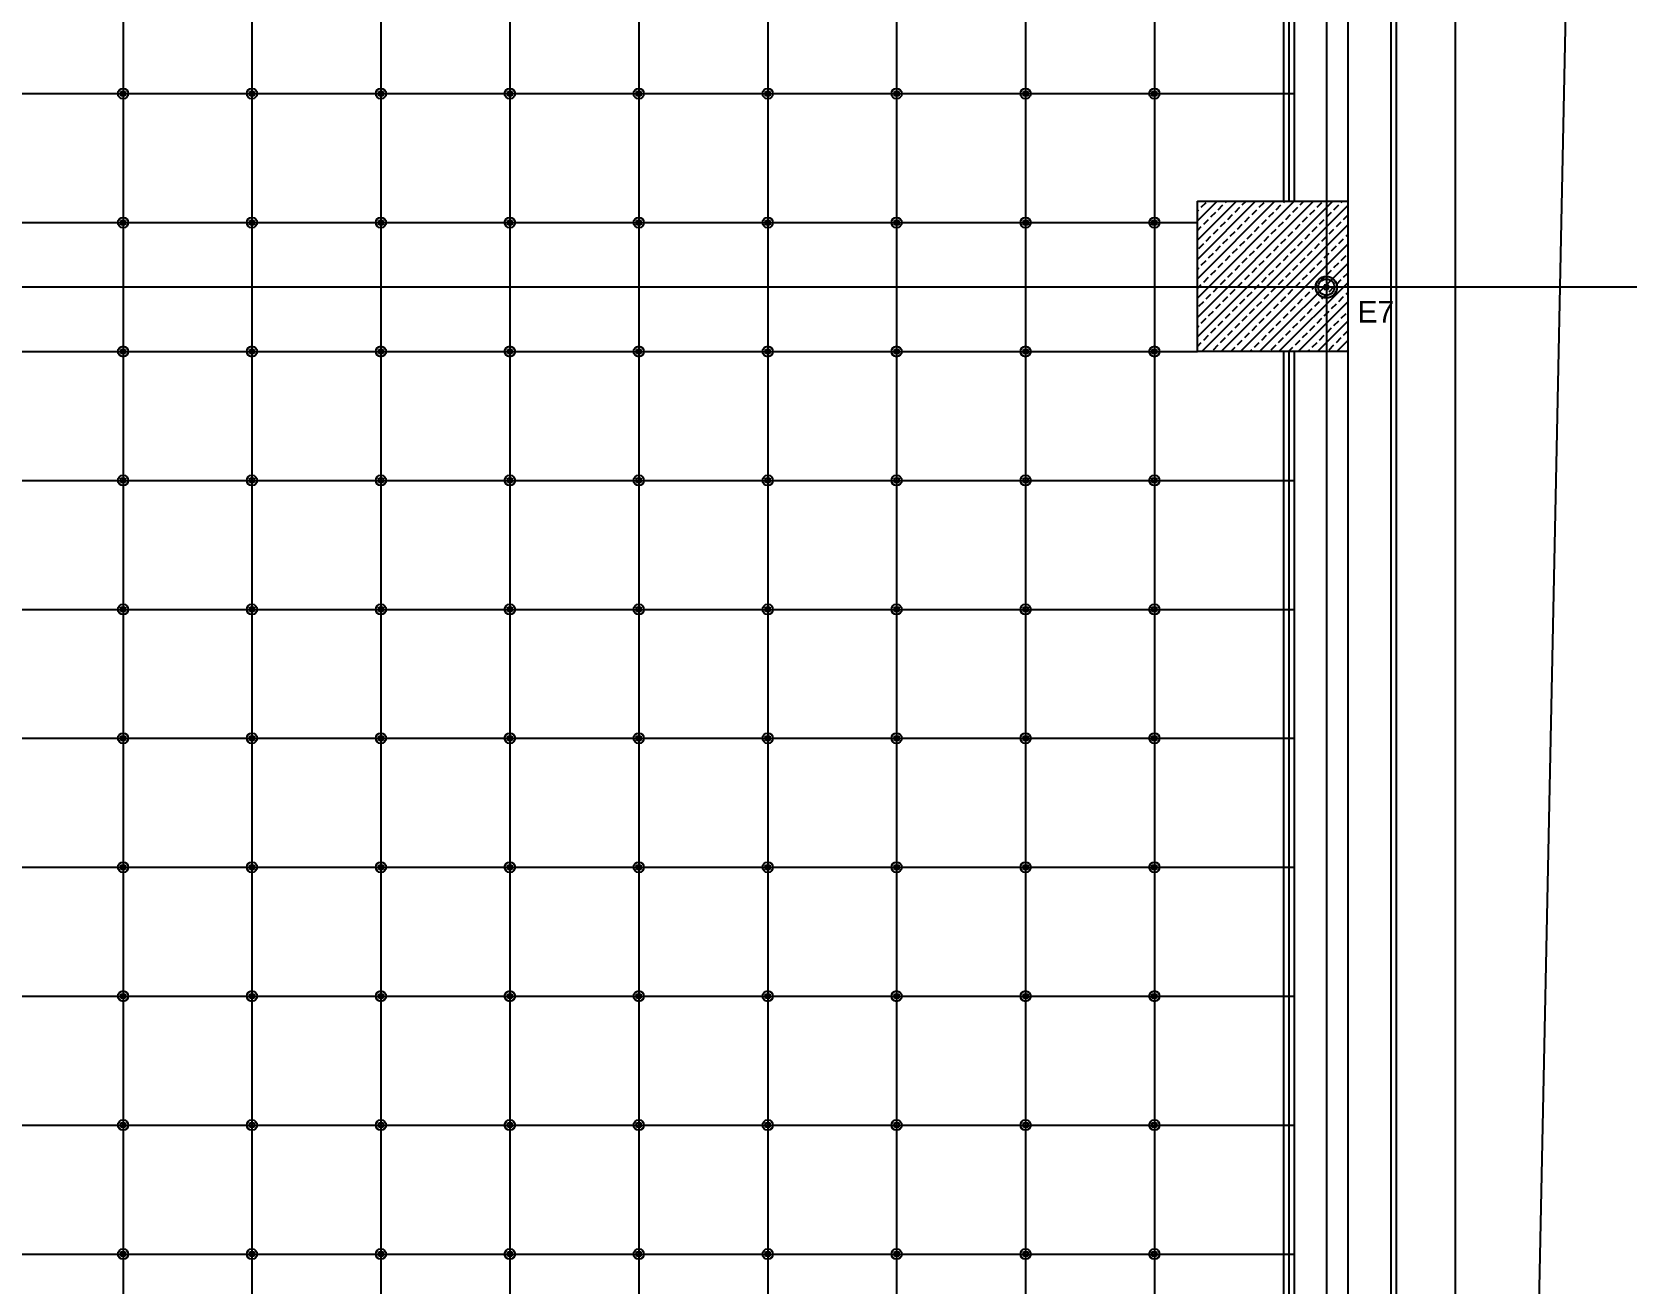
# Model space of a CAD drawing. Header units: millimetres. Extents: x 43168.9 to 43194.6, y -25545.1 to -25543.4.
# Drawn here: x 43174.4254 to 43174.5739, y -25544.4367 to -25544.3202 of the extents above; entities that cross this region are included whole.
import ezdxf

# ---------------------------------------------------------------- set-up
doc = ezdxf.new("R2010")
doc.units = ezdxf.units.MM
doc.header["$LTSCALE"] = 200
for name, pattern in [('DASHDOT', [1, 0.5, -0.25, 0, -0.25]), ('DASHDOT2', [0.5, 0.25, -0.125, 0, -0.125]), ('DOT2', [0.125, 0, -0.125])]:
    doc.linetypes.add(name, pattern=pattern)
for name, color, linetype in [('aks_sgh', 5, 'DASHDOT2'), ('duv_sgh', 4, 'Continuous'), ('gor-3_sgh', 191, 'Continuous'), ('gor-4_sgh', 17, 'Continuous'), ('izd.tas.ust_sgh', 213, 'DOT2'), ('kolon-b.a_sgh', 6, 'Continuous'), ('siva_sgh', 145, 'Continuous'), ('tarama-betonarme_sgh', 223, 'Continuous'), ('yapi-yaklasma_sgh', 41, 'DASHDOT')]:
    doc.layers.add(name, color=color, linetype=linetype)
doc.styles.add('1-200', font='arial.ttf', dxfattribs={"height": 60})

msp = doc.modelspace()

# ---------------------------------------------------------------- hatches: boundary and pattern name
h = msp.add_hatch(color=256)
edge = h.paths.add_edge_path()
edge.add_arc((43174.54588, -25544.34392), 0.001, 0, 360)
edge = h.paths.add_edge_path(flags=16)
edge.add_arc((43174.54588, -25544.34392), 0.00075, 0, 360)

# ---------------------------------------------------------------- linework, layer by layer
at = {"color": 0, "linetype": 'ByBlock', "lineweight": -2}
for p, q in [((43174.54608, -25544.34372), (43174.54568, -25544.34372)), ((43174.54568, -25544.34372), (43174.54568, -25544.34412)), ((43174.54568, -25544.34412), (43174.54608, -25544.34412)), ((43174.54595, -25544.34385), (43174.54581, -25544.34399)), ((43174.54595, -25544.34399), (43174.54581, -25544.34385)), ((43174.54608, -25544.34412), (43174.54608, -25544.34372))]:
    msp.add_line(p, q, dxfattribs=at)
at = {"color": 0, "linetype": 'Continuous', "lineweight": -2}
for radius in [0.001, 0.00075]:
    msp.add_circle((43174.54588, -25544.34392), radius, dxfattribs=at)
at = {"layer": 'aks_sgh'}
for p, q in [((43174.54588, -25543.74092), (43174.54588, -25544.60992)), ((43174.55788, -25543.74092), (43174.55788, -25544.60992)), ((43174.62688, -25544.34392), (43173.82488, -25544.34392))]:
    msp.add_line(p, q, dxfattribs=at)
at = {"layer": 'duv_sgh'}
for p, q in [((43174.55188, -25543.89792), (43174.55188, -25544.46492)), ((43174.54288, -25544.22992), (43174.54288, -25544.33592)), ((43174.54788, -25544.22992), (43174.54788, -25544.33592)), ((43174.54288, -25544.34992), (43174.54288, -25544.46492)), ((43174.54788, -25544.34992), (43174.54788, -25544.46492))]:
    msp.add_line(p, q, dxfattribs=at)
at = {"layer": 'gor-3_sgh'}
for p, q in [((43174.43368, -25544.32571), (43174.43408, -25544.32571)), ((43174.43368, -25544.32611), (43174.43368, -25544.32571)), ((43174.43408, -25544.32611), (43174.43368, -25544.32611)), ((43174.43408, -25544.32571), (43174.43408, -25544.32611)), ((43174.44568, -25544.32571), (43174.44608, -25544.32571)), ((43174.44568, -25544.32611), (43174.44568, -25544.32571)), ((43174.44608, -25544.32611), (43174.44568, -25544.32611)), ((43174.44608, -25544.32571), (43174.44608, -25544.32611)), ((43174.45768, -25544.32571), (43174.45808, -25544.32571)), ((43174.45768, -25544.32611), (43174.45768, -25544.32571)), ((43174.45808, -25544.32611), (43174.45768, -25544.32611)), ((43174.45808, -25544.32571), (43174.45808, -25544.32611)), ((43174.46968, -25544.32571), (43174.47008, -25544.32571)), ((43174.46968, -25544.32611), (43174.46968, -25544.32571)), ((43174.47008, -25544.32611), (43174.46968, -25544.32611)), ((43174.47008, -25544.32571), (43174.47008, -25544.32611)), ((43174.48168, -25544.32571), (43174.48208, -25544.32571)), ((43174.48168, -25544.32611), (43174.48168, -25544.32571)), ((43174.48208, -25544.32611), (43174.48168, -25544.32611)), ((43174.48208, -25544.32571), (43174.48208, -25544.32611)), ((43174.49368, -25544.32571), (43174.49408, -25544.32571)), ((43174.49368, -25544.32611), (43174.49368, -25544.32571)), ((43174.49408, -25544.32611), (43174.49368, -25544.32611)), ((43174.49408, -25544.32571), (43174.49408, -25544.32611)), ((43174.50568, -25544.32571), (43174.50608, -25544.32571)), ((43174.50568, -25544.32611), (43174.50568, -25544.32571)), ((43174.50608, -25544.32611), (43174.50568, -25544.32611)), ((43174.50608, -25544.32571), (43174.50608, -25544.32611)), ((43174.51768, -25544.32571), (43174.51808, -25544.32571)), ((43174.51768, -25544.32611), (43174.51768, -25544.32571)), ((43174.51808, -25544.32611), (43174.51768, -25544.32611)), ((43174.51808, -25544.32571), (43174.51808, -25544.32611)), ((43174.52968, -25544.32571), (43174.53008, -25544.32571)), ((43174.52968, -25544.32611), (43174.52968, -25544.32571)), ((43174.53008, -25544.32611), (43174.52968, -25544.32611)), ((43174.53008, -25544.32571), (43174.53008, -25544.32611)), ((43174.43368, -25544.33771), (43174.43408, -25544.33771)), ((43174.43368, -25544.33811), (43174.43368, -25544.33771)), ((43174.43408, -25544.33811), (43174.43368, -25544.33811)), ((43174.43408, -25544.33771), (43174.43408, -25544.33811)), ((43174.44568, -25544.33771), (43174.44608, -25544.33771)), ((43174.44568, -25544.33811), (43174.44568, -25544.33771)), ((43174.44608, -25544.33811), (43174.44568, -25544.33811)), ((43174.44608, -25544.33771), (43174.44608, -25544.33811)), ((43174.45768, -25544.33771), (43174.45808, -25544.33771)), ((43174.45768, -25544.33811), (43174.45768, -25544.33771)), ((43174.45808, -25544.33811), (43174.45768, -25544.33811)), ((43174.45808, -25544.33771), (43174.45808, -25544.33811)), ((43174.46968, -25544.33771), (43174.47008, -25544.33771)), ((43174.46968, -25544.33811), (43174.46968, -25544.33771)), ((43174.47008, -25544.33811), (43174.46968, -25544.33811)), ((43174.47008, -25544.33771), (43174.47008, -25544.33811)), ((43174.48168, -25544.33771), (43174.48208, -25544.33771)), ((43174.48168, -25544.33811), (43174.48168, -25544.33771)), ((43174.48208, -25544.33811), (43174.48168, -25544.33811)), ((43174.48208, -25544.33771), (43174.48208, -25544.33811)), ((43174.49368, -25544.33771), (43174.49408, -25544.33771)), ((43174.49368, -25544.33811), (43174.49368, -25544.33771)), ((43174.49408, -25544.33811), (43174.49368, -25544.33811)), ((43174.49408, -25544.33771), (43174.49408, -25544.33811)), ((43174.50568, -25544.33771), (43174.50608, -25544.33771)), ((43174.50568, -25544.33811), (43174.50568, -25544.33771)), ((43174.50608, -25544.33811), (43174.50568, -25544.33811)), ((43174.50608, -25544.33771), (43174.50608, -25544.33811)), ((43174.51768, -25544.33771), (43174.51808, -25544.33771)), ((43174.51768, -25544.33811), (43174.51768, -25544.33771)), ((43174.51808, -25544.33811), (43174.51768, -25544.33811)), ((43174.51808, -25544.33771), (43174.51808, -25544.33811)), ((43174.52968, -25544.33771), (43174.53008, -25544.33771)), ((43174.52968, -25544.33811), (43174.52968, -25544.33771)), ((43174.53008, -25544.33811), (43174.52968, -25544.33811)), ((43174.53008, -25544.33771), (43174.53008, -25544.33811)), ((43174.43368, -25544.34971), (43174.43408, -25544.34971)), ((43174.43368, -25544.35011), (43174.43368, -25544.34971)), ((43174.43408, -25544.35011), (43174.43368, -25544.35011)), ((43174.43408, -25544.34971), (43174.43408, -25544.35011)), ((43174.44568, -25544.34971), (43174.44608, -25544.34971)), ((43174.44568, -25544.35011), (43174.44568, -25544.34971)), ((43174.44608, -25544.35011), (43174.44568, -25544.35011)), ((43174.44608, -25544.34971), (43174.44608, -25544.35011)), ((43174.45768, -25544.34971), (43174.45808, -25544.34971)), ((43174.45768, -25544.35011), (43174.45768, -25544.34971)), ((43174.45808, -25544.35011), (43174.45768, -25544.35011)), ((43174.45808, -25544.34971), (43174.45808, -25544.35011)), ((43174.46968, -25544.34971), (43174.47008, -25544.34971)), ((43174.46968, -25544.35011), (43174.46968, -25544.34971)), ((43174.47008, -25544.35011), (43174.46968, -25544.35011)), ((43174.47008, -25544.34971), (43174.47008, -25544.35011)), ((43174.48168, -25544.34971), (43174.48208, -25544.34971)), ((43174.48168, -25544.35011), (43174.48168, -25544.34971)), ((43174.48208, -25544.35011), (43174.48168, -25544.35011)), ((43174.48208, -25544.34971), (43174.48208, -25544.35011)), ((43174.49368, -25544.34971), (43174.49408, -25544.34971)), ((43174.49368, -25544.35011), (43174.49368, -25544.34971)), ((43174.49408, -25544.35011), (43174.49368, -25544.35011)), ((43174.49408, -25544.34971), (43174.49408, -25544.35011)), ((43174.50568, -25544.34971), (43174.50608, -25544.34971)), ((43174.50568, -25544.35011), (43174.50568, -25544.34971)), ((43174.50608, -25544.35011), (43174.50568, -25544.35011)), ((43174.50608, -25544.34971), (43174.50608, -25544.35011)), ((43174.51768, -25544.34971), (43174.51808, -25544.34971)), ((43174.51768, -25544.35011), (43174.51768, -25544.34971)), ((43174.51808, -25544.35011), (43174.51768, -25544.35011)), ((43174.51808, -25544.34971), (43174.51808, -25544.35011)), ((43174.52968, -25544.34971), (43174.53008, -25544.34971)), ((43174.52968, -25544.35011), (43174.52968, -25544.34971)), ((43174.53008, -25544.35011), (43174.52968, -25544.35011)), ((43174.53008, -25544.34971), (43174.53008, -25544.35011)), ((43174.43368, -25544.36171), (43174.43408, -25544.36171)), ((43174.43368, -25544.36211), (43174.43368, -25544.36171)), ((43174.43408, -25544.36211), (43174.43368, -25544.36211)), ((43174.43408, -25544.36171), (43174.43408, -25544.36211)), ((43174.44568, -25544.36171), (43174.44608, -25544.36171)), ((43174.44568, -25544.36211), (43174.44568, -25544.36171)), ((43174.44608, -25544.36211), (43174.44568, -25544.36211)), ((43174.44608, -25544.36171), (43174.44608, -25544.36211)), ((43174.45768, -25544.36171), (43174.45808, -25544.36171)), ((43174.45768, -25544.36211), (43174.45768, -25544.36171)), ((43174.45808, -25544.36211), (43174.45768, -25544.36211)), ((43174.45808, -25544.36171), (43174.45808, -25544.36211)), ((43174.46968, -25544.36171), (43174.47008, -25544.36171)), ((43174.46968, -25544.36211), (43174.46968, -25544.36171)), ((43174.47008, -25544.36211), (43174.46968, -25544.36211)), ((43174.47008, -25544.36171), (43174.47008, -25544.36211)), ((43174.48168, -25544.36171), (43174.48208, -25544.36171)), ((43174.48168, -25544.36211), (43174.48168, -25544.36171)), ((43174.48208, -25544.36211), (43174.48168, -25544.36211)), ((43174.48208, -25544.36171), (43174.48208, -25544.36211)), ((43174.49368, -25544.36171), (43174.49408, -25544.36171)), ((43174.49368, -25544.36211), (43174.49368, -25544.36171)), ((43174.49408, -25544.36211), (43174.49368, -25544.36211)), ((43174.49408, -25544.36171), (43174.49408, -25544.36211)), ((43174.50568, -25544.36171), (43174.50608, -25544.36171)), ((43174.50568, -25544.36211), (43174.50568, -25544.36171)), ((43174.50608, -25544.36211), (43174.50568, -25544.36211)), ((43174.50608, -25544.36171), (43174.50608, -25544.36211)), ((43174.51768, -25544.36171), (43174.51808, -25544.36171)), ((43174.51768, -25544.36211), (43174.51768, -25544.36171)), ((43174.51808, -25544.36211), (43174.51768, -25544.36211)), ((43174.51808, -25544.36171), (43174.51808, -25544.36211)), ((43174.52968, -25544.36171), (43174.53008, -25544.36171)), ((43174.52968, -25544.36211), (43174.52968, -25544.36171)), ((43174.53008, -25544.36211), (43174.52968, -25544.36211)), ((43174.53008, -25544.36171), (43174.53008, -25544.36211)), ((43174.43368, -25544.37371), (43174.43408, -25544.37371)), ((43174.43368, -25544.37411), (43174.43368, -25544.37371)), ((43174.43408, -25544.37411), (43174.43368, -25544.37411)), ((43174.43408, -25544.37371), (43174.43408, -25544.37411)), ((43174.44568, -25544.37371), (43174.44608, -25544.37371)), ((43174.44568, -25544.37411), (43174.44568, -25544.37371)), ((43174.44608, -25544.37411), (43174.44568, -25544.37411)), ((43174.44608, -25544.37371), (43174.44608, -25544.37411)), ((43174.45768, -25544.37371), (43174.45808, -25544.37371)), ((43174.45768, -25544.37411), (43174.45768, -25544.37371)), ((43174.45808, -25544.37411), (43174.45768, -25544.37411)), ((43174.45808, -25544.37371), (43174.45808, -25544.37411)), ((43174.46968, -25544.37371), (43174.47008, -25544.37371)), ((43174.46968, -25544.37411), (43174.46968, -25544.37371)), ((43174.47008, -25544.37411), (43174.46968, -25544.37411)), ((43174.47008, -25544.37371), (43174.47008, -25544.37411)), ((43174.48168, -25544.37371), (43174.48208, -25544.37371)), ((43174.48168, -25544.37411), (43174.48168, -25544.37371)), ((43174.48208, -25544.37411), (43174.48168, -25544.37411)), ((43174.48208, -25544.37371), (43174.48208, -25544.37411)), ((43174.49368, -25544.37371), (43174.49408, -25544.37371)), ((43174.49368, -25544.37411), (43174.49368, -25544.37371)), ((43174.49408, -25544.37411), (43174.49368, -25544.37411)), ((43174.49408, -25544.37371), (43174.49408, -25544.37411)), ((43174.50568, -25544.37371), (43174.50608, -25544.37371)), ((43174.50568, -25544.37411), (43174.50568, -25544.37371)), ((43174.50608, -25544.37411), (43174.50568, -25544.37411)), ((43174.50608, -25544.37371), (43174.50608, -25544.37411)), ((43174.51768, -25544.37371), (43174.51808, -25544.37371)), ((43174.51768, -25544.37411), (43174.51768, -25544.37371)), ((43174.51808, -25544.37411), (43174.51768, -25544.37411)), ((43174.51808, -25544.37371), (43174.51808, -25544.37411)), ((43174.52968, -25544.37371), (43174.53008, -25544.37371)), ((43174.52968, -25544.37411), (43174.52968, -25544.37371)), ((43174.53008, -25544.37411), (43174.52968, -25544.37411)), ((43174.53008, -25544.37371), (43174.53008, -25544.37411)), ((43174.43368, -25544.38571), (43174.43408, -25544.38571)), ((43174.43368, -25544.38611), (43174.43368, -25544.38571)), ((43174.43408, -25544.38611), (43174.43368, -25544.38611)), ((43174.43408, -25544.38571), (43174.43408, -25544.38611)), ((43174.44568, -25544.38571), (43174.44608, -25544.38571)), ((43174.44568, -25544.38611), (43174.44568, -25544.38571)), ((43174.44608, -25544.38611), (43174.44568, -25544.38611)), ((43174.44608, -25544.38571), (43174.44608, -25544.38611)), ((43174.45768, -25544.38571), (43174.45808, -25544.38571)), ((43174.45768, -25544.38611), (43174.45768, -25544.38571)), ((43174.45808, -25544.38611), (43174.45768, -25544.38611)), ((43174.45808, -25544.38571), (43174.45808, -25544.38611)), ((43174.46968, -25544.38571), (43174.47008, -25544.38571)), ((43174.46968, -25544.38611), (43174.46968, -25544.38571)), ((43174.47008, -25544.38611), (43174.46968, -25544.38611)), ((43174.47008, -25544.38571), (43174.47008, -25544.38611)), ((43174.48168, -25544.38571), (43174.48208, -25544.38571)), ((43174.48168, -25544.38611), (43174.48168, -25544.38571)), ((43174.48208, -25544.38611), (43174.48168, -25544.38611)), ((43174.48208, -25544.38571), (43174.48208, -25544.38611)), ((43174.49368, -25544.38571), (43174.49408, -25544.38571)), ((43174.49368, -25544.38611), (43174.49368, -25544.38571)), ((43174.49408, -25544.38611), (43174.49368, -25544.38611)), ((43174.49408, -25544.38571), (43174.49408, -25544.38611)), ((43174.50568, -25544.38571), (43174.50608, -25544.38571)), ((43174.50568, -25544.38611), (43174.50568, -25544.38571)), ((43174.50608, -25544.38611), (43174.50568, -25544.38611)), ((43174.50608, -25544.38571), (43174.50608, -25544.38611)), ((43174.51768, -25544.38571), (43174.51808, -25544.38571)), ((43174.51768, -25544.38611), (43174.51768, -25544.38571)), ((43174.51808, -25544.38611), (43174.51768, -25544.38611)), ((43174.51808, -25544.38571), (43174.51808, -25544.38611)), ((43174.52968, -25544.38571), (43174.53008, -25544.38571)), ((43174.52968, -25544.38611), (43174.52968, -25544.38571)), ((43174.53008, -25544.38611), (43174.52968, -25544.38611)), ((43174.53008, -25544.38571), (43174.53008, -25544.38611)), ((43174.43368, -25544.39771), (43174.43408, -25544.39771)), ((43174.43368, -25544.39811), (43174.43368, -25544.39771)), ((43174.43408, -25544.39811), (43174.43368, -25544.39811)), ((43174.43408, -25544.39771), (43174.43408, -25544.39811)), ((43174.44568, -25544.39771), (43174.44608, -25544.39771)), ((43174.44568, -25544.39811), (43174.44568, -25544.39771)), ((43174.44608, -25544.39811), (43174.44568, -25544.39811)), ((43174.44608, -25544.39771), (43174.44608, -25544.39811)), ((43174.45768, -25544.39771), (43174.45808, -25544.39771)), ((43174.45768, -25544.39811), (43174.45768, -25544.39771)), ((43174.45808, -25544.39811), (43174.45768, -25544.39811)), ((43174.45808, -25544.39771), (43174.45808, -25544.39811)), ((43174.46968, -25544.39771), (43174.47008, -25544.39771)), ((43174.46968, -25544.39811), (43174.46968, -25544.39771)), ((43174.47008, -25544.39811), (43174.46968, -25544.39811)), ((43174.47008, -25544.39771), (43174.47008, -25544.39811)), ((43174.48168, -25544.39771), (43174.48208, -25544.39771)), ((43174.48168, -25544.39811), (43174.48168, -25544.39771)), ((43174.48208, -25544.39811), (43174.48168, -25544.39811)), ((43174.48208, -25544.39771), (43174.48208, -25544.39811)), ((43174.49368, -25544.39771), (43174.49408, -25544.39771)), ((43174.49368, -25544.39811), (43174.49368, -25544.39771)), ((43174.49408, -25544.39811), (43174.49368, -25544.39811)), ((43174.49408, -25544.39771), (43174.49408, -25544.39811)), ((43174.50568, -25544.39771), (43174.50608, -25544.39771)), ((43174.50568, -25544.39811), (43174.50568, -25544.39771)), ((43174.50608, -25544.39811), (43174.50568, -25544.39811)), ((43174.50608, -25544.39771), (43174.50608, -25544.39811)), ((43174.51768, -25544.39771), (43174.51808, -25544.39771)), ((43174.51768, -25544.39811), (43174.51768, -25544.39771)), ((43174.51808, -25544.39811), (43174.51768, -25544.39811)), ((43174.51808, -25544.39771), (43174.51808, -25544.39811)), ((43174.52968, -25544.39771), (43174.53008, -25544.39771)), ((43174.52968, -25544.39811), (43174.52968, -25544.39771)), ((43174.53008, -25544.39811), (43174.52968, -25544.39811)), ((43174.53008, -25544.39771), (43174.53008, -25544.39811)), ((43174.43368, -25544.40971), (43174.43408, -25544.40971)), ((43174.43368, -25544.41011), (43174.43368, -25544.40971)), ((43174.43408, -25544.40971), (43174.43408, -25544.41011)), ((43174.44568, -25544.40971), (43174.44608, -25544.40971)), ((43174.44568, -25544.41011), (43174.44568, -25544.40971)), ((43174.44608, -25544.40971), (43174.44608, -25544.41011)), ((43174.45768, -25544.40971), (43174.45808, -25544.40971)), ((43174.45768, -25544.41011), (43174.45768, -25544.40971)), ((43174.45808, -25544.40971), (43174.45808, -25544.41011)), ((43174.46968, -25544.40971), (43174.47008, -25544.40971)), ((43174.46968, -25544.41011), (43174.46968, -25544.40971)), ((43174.47008, -25544.40971), (43174.47008, -25544.41011)), ((43174.48168, -25544.40971), (43174.48208, -25544.40971)), ((43174.48168, -25544.41011), (43174.48168, -25544.40971)), ((43174.48208, -25544.40971), (43174.48208, -25544.41011)), ((43174.49368, -25544.40971), (43174.49408, -25544.40971)), ((43174.49368, -25544.41011), (43174.49368, -25544.40971)), ((43174.49408, -25544.40971), (43174.49408, -25544.41011)), ((43174.50568, -25544.40971), (43174.50608, -25544.40971)), ((43174.50568, -25544.41011), (43174.50568, -25544.40971)), ((43174.50608, -25544.40971), (43174.50608, -25544.41011)), ((43174.51768, -25544.40971), (43174.51808, -25544.40971)), ((43174.51768, -25544.41011), (43174.51768, -25544.40971)), ((43174.51808, -25544.40971), (43174.51808, -25544.41011)), ((43174.52968, -25544.40971), (43174.53008, -25544.40971)), ((43174.52968, -25544.41011), (43174.52968, -25544.40971)), ((43174.53008, -25544.40971), (43174.53008, -25544.41011)), ((43174.43408, -25544.41011), (43174.43368, -25544.41011)), ((43174.44608, -25544.41011), (43174.44568, -25544.41011)), ((43174.45808, -25544.41011), (43174.45768, -25544.41011)), ((43174.47008, -25544.41011), (43174.46968, -25544.41011)), ((43174.48208, -25544.41011), (43174.48168, -25544.41011)), ((43174.49408, -25544.41011), (43174.49368, -25544.41011)), ((43174.50608, -25544.41011), (43174.50568, -25544.41011)), ((43174.51808, -25544.41011), (43174.51768, -25544.41011)), ((43174.53008, -25544.41011), (43174.52968, -25544.41011)), ((43174.43368, -25544.42171), (43174.43408, -25544.42171)), ((43174.43368, -25544.42211), (43174.43368, -25544.42171)), ((43174.43408, -25544.42171), (43174.43408, -25544.42211)), ((43174.44568, -25544.42171), (43174.44608, -25544.42171)), ((43174.44568, -25544.42211), (43174.44568, -25544.42171)), ((43174.44608, -25544.42171), (43174.44608, -25544.42211)), ((43174.45768, -25544.42171), (43174.45808, -25544.42171)), ((43174.45768, -25544.42211), (43174.45768, -25544.42171)), ((43174.45808, -25544.42171), (43174.45808, -25544.42211)), ((43174.46968, -25544.42171), (43174.47008, -25544.42171)), ((43174.46968, -25544.42211), (43174.46968, -25544.42171)), ((43174.47008, -25544.42171), (43174.47008, -25544.42211)), ((43174.48168, -25544.42171), (43174.48208, -25544.42171)), ((43174.48168, -25544.42211), (43174.48168, -25544.42171)), ((43174.48208, -25544.42171), (43174.48208, -25544.42211)), ((43174.49368, -25544.42171), (43174.49408, -25544.42171)), ((43174.49368, -25544.42211), (43174.49368, -25544.42171)), ((43174.49408, -25544.42171), (43174.49408, -25544.42211)), ((43174.50568, -25544.42171), (43174.50608, -25544.42171)), ((43174.50568, -25544.42211), (43174.50568, -25544.42171)), ((43174.50608, -25544.42171), (43174.50608, -25544.42211)), ((43174.51768, -25544.42171), (43174.51808, -25544.42171)), ((43174.51768, -25544.42211), (43174.51768, -25544.42171)), ((43174.51808, -25544.42171), (43174.51808, -25544.42211)), ((43174.52968, -25544.42171), (43174.53008, -25544.42171)), ((43174.52968, -25544.42211), (43174.52968, -25544.42171)), ((43174.53008, -25544.42171), (43174.53008, -25544.42211)), ((43174.43408, -25544.42211), (43174.43368, -25544.42211)), ((43174.44608, -25544.42211), (43174.44568, -25544.42211)), ((43174.45808, -25544.42211), (43174.45768, -25544.42211)), ((43174.47008, -25544.42211), (43174.46968, -25544.42211)), ((43174.48208, -25544.42211), (43174.48168, -25544.42211)), ((43174.49408, -25544.42211), (43174.49368, -25544.42211)), ((43174.50608, -25544.42211), (43174.50568, -25544.42211)), ((43174.51808, -25544.42211), (43174.51768, -25544.42211)), ((43174.53008, -25544.42211), (43174.52968, -25544.42211)), ((43174.43368, -25544.43371), (43174.43408, -25544.43371)), ((43174.43368, -25544.43411), (43174.43368, -25544.43371)), ((43174.43408, -25544.43371), (43174.43408, -25544.43411)), ((43174.44568, -25544.43371), (43174.44608, -25544.43371)), ((43174.44568, -25544.43411), (43174.44568, -25544.43371)), ((43174.44608, -25544.43371), (43174.44608, -25544.43411)), ((43174.45768, -25544.43371), (43174.45808, -25544.43371)), ((43174.45768, -25544.43411), (43174.45768, -25544.43371)), ((43174.45808, -25544.43371), (43174.45808, -25544.43411)), ((43174.46968, -25544.43371), (43174.47008, -25544.43371)), ((43174.46968, -25544.43411), (43174.46968, -25544.43371)), ((43174.47008, -25544.43371), (43174.47008, -25544.43411)), ((43174.48168, -25544.43371), (43174.48208, -25544.43371)), ((43174.48168, -25544.43411), (43174.48168, -25544.43371)), ((43174.48208, -25544.43371), (43174.48208, -25544.43411)), ((43174.49368, -25544.43371), (43174.49408, -25544.43371)), ((43174.49368, -25544.43411), (43174.49368, -25544.43371)), ((43174.49408, -25544.43371), (43174.49408, -25544.43411)), ((43174.50568, -25544.43371), (43174.50608, -25544.43371)), ((43174.50568, -25544.43411), (43174.50568, -25544.43371)), ((43174.50608, -25544.43371), (43174.50608, -25544.43411)), ((43174.51768, -25544.43371), (43174.51808, -25544.43371)), ((43174.51768, -25544.43411), (43174.51768, -25544.43371)), ((43174.51808, -25544.43371), (43174.51808, -25544.43411)), ((43174.52968, -25544.43371), (43174.53008, -25544.43371)), ((43174.52968, -25544.43411), (43174.52968, -25544.43371)), ((43174.53008, -25544.43371), (43174.53008, -25544.43411)), ((43174.43408, -25544.43411), (43174.43368, -25544.43411)), ((43174.44608, -25544.43411), (43174.44568, -25544.43411)), ((43174.45808, -25544.43411), (43174.45768, -25544.43411)), ((43174.47008, -25544.43411), (43174.46968, -25544.43411)), ((43174.48208, -25544.43411), (43174.48168, -25544.43411)), ((43174.49408, -25544.43411), (43174.49368, -25544.43411)), ((43174.50608, -25544.43411), (43174.50568, -25544.43411)), ((43174.51808, -25544.43411), (43174.51768, -25544.43411)), ((43174.53008, -25544.43411), (43174.52968, -25544.43411))]:
    msp.add_line(p, q, dxfattribs=at)
at = {"layer": 'gor-3_sgh', "linetype": 'ByBlock', "lineweight": -2}
for p, q in [((43174.43395, -25544.32598), (43174.43381, -25544.32584)), ((43174.43395, -25544.32584), (43174.43381, -25544.32598)), ((43174.44595, -25544.32598), (43174.44581, -25544.32584)), ((43174.44595, -25544.32584), (43174.44581, -25544.32598)), ((43174.45795, -25544.32598), (43174.45781, -25544.32584)), ((43174.45795, -25544.32584), (43174.45781, -25544.32598)), ((43174.46995, -25544.32598), (43174.46981, -25544.32584)), ((43174.46995, -25544.32584), (43174.46981, -25544.32598)), ((43174.48195, -25544.32598), (43174.48181, -25544.32584)), ((43174.48195, -25544.32584), (43174.48181, -25544.32598)), ((43174.49395, -25544.32598), (43174.49381, -25544.32584)), ((43174.49395, -25544.32584), (43174.49381, -25544.32598)), ((43174.50595, -25544.32598), (43174.50581, -25544.32584)), ((43174.50595, -25544.32584), (43174.50581, -25544.32598)), ((43174.51795, -25544.32598), (43174.51781, -25544.32584)), ((43174.51795, -25544.32584), (43174.51781, -25544.32598)), ((43174.52995, -25544.32598), (43174.52981, -25544.32584)), ((43174.52995, -25544.32584), (43174.52981, -25544.32598)), ((43174.43395, -25544.33798), (43174.43381, -25544.33784)), ((43174.43395, -25544.33784), (43174.43381, -25544.33798)), ((43174.44595, -25544.33798), (43174.44581, -25544.33784)), ((43174.44595, -25544.33784), (43174.44581, -25544.33798)), ((43174.45795, -25544.33798), (43174.45781, -25544.33784)), ((43174.45795, -25544.33784), (43174.45781, -25544.33798)), ((43174.46995, -25544.33798), (43174.46981, -25544.33784)), ((43174.46995, -25544.33784), (43174.46981, -25544.33798)), ((43174.48195, -25544.33798), (43174.48181, -25544.33784)), ((43174.48195, -25544.33784), (43174.48181, -25544.33798)), ((43174.49395, -25544.33798), (43174.49381, -25544.33784)), ((43174.49395, -25544.33784), (43174.49381, -25544.33798)), ((43174.50595, -25544.33798), (43174.50581, -25544.33784)), ((43174.50595, -25544.33784), (43174.50581, -25544.33798)), ((43174.51795, -25544.33798), (43174.51781, -25544.33784)), ((43174.51795, -25544.33784), (43174.51781, -25544.33798)), ((43174.52995, -25544.33798), (43174.52981, -25544.33784)), ((43174.52995, -25544.33784), (43174.52981, -25544.33798)), ((43174.43395, -25544.34998), (43174.43381, -25544.34984)), ((43174.43395, -25544.34984), (43174.43381, -25544.34998)), ((43174.44595, -25544.34998), (43174.44581, -25544.34984)), ((43174.44595, -25544.34984), (43174.44581, -25544.34998)), ((43174.45795, -25544.34998), (43174.45781, -25544.34984)), ((43174.45795, -25544.34984), (43174.45781, -25544.34998)), ((43174.46995, -25544.34998), (43174.46981, -25544.34984)), ((43174.46995, -25544.34984), (43174.46981, -25544.34998)), ((43174.48195, -25544.34998), (43174.48181, -25544.34984)), ((43174.48195, -25544.34984), (43174.48181, -25544.34998)), ((43174.49395, -25544.34998), (43174.49381, -25544.34984)), ((43174.49395, -25544.34984), (43174.49381, -25544.34998)), ((43174.50595, -25544.34998), (43174.50581, -25544.34984)), ((43174.50595, -25544.34984), (43174.50581, -25544.34998)), ((43174.51795, -25544.34998), (43174.51781, -25544.34984)), ((43174.51795, -25544.34984), (43174.51781, -25544.34998)), ((43174.52995, -25544.34998), (43174.52981, -25544.34984)), ((43174.52995, -25544.34984), (43174.52981, -25544.34998)), ((43174.43395, -25544.36198), (43174.43381, -25544.36184)), ((43174.43395, -25544.36184), (43174.43381, -25544.36198)), ((43174.44595, -25544.36198), (43174.44581, -25544.36184)), ((43174.44595, -25544.36184), (43174.44581, -25544.36198)), ((43174.45795, -25544.36198), (43174.45781, -25544.36184)), ((43174.45795, -25544.36184), (43174.45781, -25544.36198)), ((43174.46995, -25544.36198), (43174.46981, -25544.36184)), ((43174.46995, -25544.36184), (43174.46981, -25544.36198)), ((43174.48195, -25544.36198), (43174.48181, -25544.36184)), ((43174.48195, -25544.36184), (43174.48181, -25544.36198)), ((43174.49395, -25544.36198), (43174.49381, -25544.36184)), ((43174.49395, -25544.36184), (43174.49381, -25544.36198)), ((43174.50595, -25544.36198), (43174.50581, -25544.36184)), ((43174.50595, -25544.36184), (43174.50581, -25544.36198)), ((43174.51795, -25544.36198), (43174.51781, -25544.36184)), ((43174.51795, -25544.36184), (43174.51781, -25544.36198)), ((43174.52995, -25544.36198), (43174.52981, -25544.36184)), ((43174.52995, -25544.36184), (43174.52981, -25544.36198)), ((43174.43395, -25544.37398), (43174.43381, -25544.37384)), ((43174.43395, -25544.37384), (43174.43381, -25544.37398)), ((43174.44595, -25544.37398), (43174.44581, -25544.37384)), ((43174.44595, -25544.37384), (43174.44581, -25544.37398)), ((43174.45795, -25544.37398), (43174.45781, -25544.37384)), ((43174.45795, -25544.37384), (43174.45781, -25544.37398)), ((43174.46995, -25544.37398), (43174.46981, -25544.37384)), ((43174.46995, -25544.37384), (43174.46981, -25544.37398)), ((43174.48195, -25544.37398), (43174.48181, -25544.37384)), ((43174.48195, -25544.37384), (43174.48181, -25544.37398)), ((43174.49395, -25544.37398), (43174.49381, -25544.37384)), ((43174.49395, -25544.37384), (43174.49381, -25544.37398)), ((43174.50595, -25544.37398), (43174.50581, -25544.37384)), ((43174.50595, -25544.37384), (43174.50581, -25544.37398)), ((43174.51795, -25544.37398), (43174.51781, -25544.37384)), ((43174.51795, -25544.37384), (43174.51781, -25544.37398)), ((43174.52995, -25544.37398), (43174.52981, -25544.37384)), ((43174.52995, -25544.37384), (43174.52981, -25544.37398)), ((43174.43395, -25544.38598), (43174.43381, -25544.38584)), ((43174.43395, -25544.38584), (43174.43381, -25544.38598)), ((43174.44595, -25544.38598), (43174.44581, -25544.38584)), ((43174.44595, -25544.38584), (43174.44581, -25544.38598)), ((43174.45795, -25544.38598), (43174.45781, -25544.38584)), ((43174.45795, -25544.38584), (43174.45781, -25544.38598)), ((43174.46995, -25544.38598), (43174.46981, -25544.38584)), ((43174.46995, -25544.38584), (43174.46981, -25544.38598)), ((43174.48195, -25544.38598), (43174.48181, -25544.38584)), ((43174.48195, -25544.38584), (43174.48181, -25544.38598)), ((43174.49395, -25544.38598), (43174.49381, -25544.38584)), ((43174.49395, -25544.38584), (43174.49381, -25544.38598)), ((43174.50595, -25544.38598), (43174.50581, -25544.38584)), ((43174.50595, -25544.38584), (43174.50581, -25544.38598)), ((43174.51795, -25544.38598), (43174.51781, -25544.38584)), ((43174.51795, -25544.38584), (43174.51781, -25544.38598)), ((43174.52995, -25544.38598), (43174.52981, -25544.38584)), ((43174.52995, -25544.38584), (43174.52981, -25544.38598)), ((43174.43395, -25544.39798), (43174.43381, -25544.39784)), ((43174.43395, -25544.39784), (43174.43381, -25544.39798)), ((43174.44595, -25544.39798), (43174.44581, -25544.39784)), ((43174.44595, -25544.39784), (43174.44581, -25544.39798)), ((43174.45795, -25544.39798), (43174.45781, -25544.39784)), ((43174.45795, -25544.39784), (43174.45781, -25544.39798)), ((43174.46995, -25544.39798), (43174.46981, -25544.39784)), ((43174.46995, -25544.39784), (43174.46981, -25544.39798)), ((43174.48195, -25544.39798), (43174.48181, -25544.39784)), ((43174.48195, -25544.39784), (43174.48181, -25544.39798)), ((43174.49395, -25544.39798), (43174.49381, -25544.39784)), ((43174.49395, -25544.39784), (43174.49381, -25544.39798)), ((43174.50595, -25544.39798), (43174.50581, -25544.39784)), ((43174.50595, -25544.39784), (43174.50581, -25544.39798)), ((43174.51795, -25544.39798), (43174.51781, -25544.39784)), ((43174.51795, -25544.39784), (43174.51781, -25544.39798)), ((43174.52995, -25544.39798), (43174.52981, -25544.39784)), ((43174.52995, -25544.39784), (43174.52981, -25544.39798)), ((43174.43395, -25544.40998), (43174.43381, -25544.40984)), ((43174.43395, -25544.40984), (43174.43381, -25544.40998)), ((43174.44595, -25544.40998), (43174.44581, -25544.40984)), ((43174.44595, -25544.40984), (43174.44581, -25544.40998)), ((43174.45795, -25544.40998), (43174.45781, -25544.40984)), ((43174.45795, -25544.40984), (43174.45781, -25544.40998)), ((43174.46995, -25544.40998), (43174.46981, -25544.40984)), ((43174.46995, -25544.40984), (43174.46981, -25544.40998)), ((43174.48195, -25544.40998), (43174.48181, -25544.40984)), ((43174.48195, -25544.40984), (43174.48181, -25544.40998)), ((43174.49395, -25544.40998), (43174.49381, -25544.40984)), ((43174.49395, -25544.40984), (43174.49381, -25544.40998)), ((43174.50595, -25544.40998), (43174.50581, -25544.40984)), ((43174.50595, -25544.40984), (43174.50581, -25544.40998)), ((43174.51795, -25544.40998), (43174.51781, -25544.40984)), ((43174.51795, -25544.40984), (43174.51781, -25544.40998)), ((43174.52995, -25544.40998), (43174.52981, -25544.40984)), ((43174.52995, -25544.40984), (43174.52981, -25544.40998)), ((43174.43395, -25544.42198), (43174.43381, -25544.42184)), ((43174.43395, -25544.42184), (43174.43381, -25544.42198)), ((43174.44595, -25544.42198), (43174.44581, -25544.42184)), ((43174.44595, -25544.42184), (43174.44581, -25544.42198)), ((43174.45795, -25544.42198), (43174.45781, -25544.42184)), ((43174.45795, -25544.42184), (43174.45781, -25544.42198)), ((43174.46995, -25544.42198), (43174.46981, -25544.42184)), ((43174.46995, -25544.42184), (43174.46981, -25544.42198)), ((43174.48195, -25544.42198), (43174.48181, -25544.42184)), ((43174.48195, -25544.42184), (43174.48181, -25544.42198)), ((43174.49395, -25544.42198), (43174.49381, -25544.42184)), ((43174.49395, -25544.42184), (43174.49381, -25544.42198)), ((43174.50595, -25544.42198), (43174.50581, -25544.42184)), ((43174.50595, -25544.42184), (43174.50581, -25544.42198)), ((43174.51795, -25544.42198), (43174.51781, -25544.42184)), ((43174.51795, -25544.42184), (43174.51781, -25544.42198)), ((43174.52995, -25544.42198), (43174.52981, -25544.42184)), ((43174.52995, -25544.42184), (43174.52981, -25544.42198)), ((43174.43395, -25544.43398), (43174.43381, -25544.43384)), ((43174.43395, -25544.43384), (43174.43381, -25544.43398)), ((43174.44595, -25544.43398), (43174.44581, -25544.43384)), ((43174.44595, -25544.43384), (43174.44581, -25544.43398)), ((43174.45795, -25544.43398), (43174.45781, -25544.43384)), ((43174.45795, -25544.43384), (43174.45781, -25544.43398)), ((43174.46995, -25544.43398), (43174.46981, -25544.43384)), ((43174.46995, -25544.43384), (43174.46981, -25544.43398)), ((43174.48195, -25544.43398), (43174.48181, -25544.43384)), ((43174.48195, -25544.43384), (43174.48181, -25544.43398)), ((43174.49395, -25544.43398), (43174.49381, -25544.43384)), ((43174.49395, -25544.43384), (43174.49381, -25544.43398)), ((43174.50595, -25544.43398), (43174.50581, -25544.43384)), ((43174.50595, -25544.43384), (43174.50581, -25544.43398)), ((43174.51795, -25544.43398), (43174.51781, -25544.43384)), ((43174.51795, -25544.43384), (43174.51781, -25544.43398)), ((43174.52995, -25544.43398), (43174.52981, -25544.43384)), ((43174.52995, -25544.43384), (43174.52981, -25544.43398))]:
    msp.add_line(p, q, dxfattribs=at)
at = {"layer": 'gor-3_sgh'}
for centre in [(43174.43388, -25544.32591), (43174.44588, -25544.32591), (43174.45788, -25544.32591), (43174.46988, -25544.32591), (43174.48188, -25544.32591), (43174.49388, -25544.32591), (43174.50588, -25544.32591), (43174.51788, -25544.32591), (43174.52988, -25544.32591), (43174.43388, -25544.33791), (43174.44588, -25544.33791), (43174.45788, -25544.33791), (43174.46988, -25544.33791), (43174.48188, -25544.33791), (43174.49388, -25544.33791), (43174.50588, -25544.33791), (43174.51788, -25544.33791), (43174.52988, -25544.33791), (43174.43388, -25544.34991), (43174.44588, -25544.34991), (43174.45788, -25544.34991), (43174.46988, -25544.34991), (43174.48188, -25544.34991), (43174.49388, -25544.34991), (43174.50588, -25544.34991), (43174.51788, -25544.34991), (43174.52988, -25544.34991), (43174.43388, -25544.36191), (43174.44588, -25544.36191), (43174.45788, -25544.36191), (43174.46988, -25544.36191), (43174.48188, -25544.36191), (43174.49388, -25544.36191), (43174.50588, -25544.36191), (43174.51788, -25544.36191), (43174.52988, -25544.36191), (43174.43388, -25544.37391), (43174.44588, -25544.37391), (43174.45788, -25544.37391), (43174.46988, -25544.37391), (43174.48188, -25544.37391), (43174.49388, -25544.37391), (43174.50588, -25544.37391), (43174.51788, -25544.37391), (43174.52988, -25544.37391), (43174.43388, -25544.38591), (43174.44588, -25544.38591), (43174.45788, -25544.38591), (43174.46988, -25544.38591), (43174.48188, -25544.38591), (43174.49388, -25544.38591), (43174.50588, -25544.38591), (43174.51788, -25544.38591), (43174.52988, -25544.38591), (43174.43388, -25544.39791), (43174.44588, -25544.39791), (43174.45788, -25544.39791), (43174.46988, -25544.39791), (43174.48188, -25544.39791), (43174.49388, -25544.39791), (43174.50588, -25544.39791), (43174.51788, -25544.39791), (43174.52988, -25544.39791), (43174.43388, -25544.40991), (43174.44588, -25544.40991), (43174.45788, -25544.40991), (43174.46988, -25544.40991), (43174.48188, -25544.40991), (43174.49388, -25544.40991), (43174.50588, -25544.40991), (43174.51788, -25544.40991), (43174.52988, -25544.40991), (43174.43388, -25544.42191), (43174.44588, -25544.42191), (43174.45788, -25544.42191), (43174.46988, -25544.42191), (43174.48188, -25544.42191), (43174.49388, -25544.42191), (43174.50588, -25544.42191), (43174.51788, -25544.42191), (43174.52988, -25544.42191), (43174.43388, -25544.43391), (43174.44588, -25544.43391), (43174.45788, -25544.43391), (43174.46988, -25544.43391), (43174.48188, -25544.43391), (43174.49388, -25544.43391), (43174.50588, -25544.43391), (43174.51788, -25544.43391), (43174.52988, -25544.43391)]:
    msp.add_circle(centre, 0.000483, dxfattribs=at)
at = {"layer": 'gor-4_sgh'}
for p, q in [((43174.43388, -25543.84292), (43174.43388, -25544.46492)), ((43174.44588, -25543.84292), (43174.44588, -25544.46492)), ((43174.45788, -25543.84292), (43174.45788, -25544.46492)), ((43174.46988, -25543.84292), (43174.46988, -25544.46492)), ((43174.48188, -25543.84292), (43174.48188, -25544.46492)), ((43174.49388, -25543.84292), (43174.49388, -25544.46492)), ((43174.50588, -25543.84292), (43174.50588, -25544.46492)), ((43174.51788, -25543.84292), (43174.51788, -25544.46492)), ((43174.52988, -25543.84292), (43174.52988, -25544.46492)), ((43174.54188, -25544.22992), (43174.54188, -25544.33592)), ((43174.36588, -25544.32591), (43174.54288, -25544.32591)), ((43174.36788, -25544.33791), (43174.53388, -25544.33791)), ((43174.36588, -25544.34991), (43174.53388, -25544.34991)), ((43174.54188, -25544.34992), (43174.54188, -25544.46492)), ((43174.36588, -25544.36191), (43174.54288, -25544.36191)), ((43174.36588, -25544.37391), (43174.54288, -25544.37391)), ((43174.36588, -25544.38591), (43174.54288, -25544.38591)), ((43174.36588, -25544.39791), (43174.54288, -25544.39791)), ((43174.36588, -25544.40991), (43174.54288, -25544.40991)), ((43174.36588, -25544.42191), (43174.54288, -25544.42191)), ((43174.36588, -25544.43391), (43174.54288, -25544.43391))]:
    msp.add_line(p, q, dxfattribs=at)
at = {"layer": 'izd.tas.ust_sgh'}
msp.add_line((43174.55988, -25543.86693), (43174.55988, -25544.46492), dxfattribs=at)
at = {"layer": 'kolon-b.a_sgh'}
for p, q in [((43174.53388, -25544.33592), (43174.54788, -25544.33592)), ((43174.53388, -25544.34992), (43174.53388, -25544.33592)), ((43174.54788, -25544.33592), (43174.54788, -25544.34992)), ((43174.54788, -25544.34992), (43174.53388, -25544.34992))]:
    msp.add_line(p, q, dxfattribs=at)
at = {"layer": 'siva_sgh'}
for p, q in [((43174.55238, -25543.89742), (43174.55238, -25544.46492)), ((43174.54238, -25544.22992), (43174.54238, -25544.33592)), ((43174.54238, -25544.34992), (43174.54238, -25544.46492))]:
    msp.add_line(p, q, dxfattribs=at)
at = {"layer": 'tarama-betonarme_sgh'}
for p, q in [((43174.53388, -25544.33596), (43174.53392, -25544.33592)), ((43174.53388, -25544.33775), (43174.53571, -25544.33592)), ((43174.53388, -25544.33955), (43174.53751, -25544.33592)), ((43174.53388, -25544.34134), (43174.5393, -25544.33592)), ((43174.53388, -25544.34314), (43174.5411, -25544.33592)), ((43174.53388, -25544.34494), (43174.5429, -25544.33592)), ((43174.53388, -25544.34673), (43174.54469, -25544.33592)), ((43174.53388, -25544.34853), (43174.54649, -25544.33592)), ((43174.53388, -25544.33685), (43174.53402, -25544.33671)), ((43174.53424, -25544.33649), (43174.53469, -25544.33604)), ((43174.53428, -25544.34992), (43174.54788, -25544.33632)), ((43174.53514, -25544.33739), (43174.53559, -25544.33694)), ((43174.53582, -25544.33671), (43174.53626, -25544.33627)), ((43174.53649, -25544.33604), (43174.53661, -25544.33592)), ((43174.53671, -25544.33761), (43174.53716, -25544.33716)), ((43174.53739, -25544.33694), (43174.53784, -25544.33649)), ((43174.53806, -25544.33627), (43174.53841, -25544.33592)), ((43174.53896, -25544.33716), (43174.53941, -25544.33671)), ((43174.53963, -25544.33649), (43174.54008, -25544.33604)), ((43174.54053, -25544.33739), (43174.54098, -25544.33694)), ((43174.5412, -25544.33671), (43174.54165, -25544.33627)), ((43174.54188, -25544.33604), (43174.542, -25544.33592)), ((43174.5421, -25544.33761), (43174.54255, -25544.33716)), ((43174.54277, -25544.33694), (43174.54322, -25544.33649)), ((43174.54345, -25544.33627), (43174.54379, -25544.33592)), ((43174.54435, -25544.33716), (43174.5448, -25544.33671)), ((43174.54502, -25544.33649), (43174.54547, -25544.33604)), ((43174.54592, -25544.33739), (43174.54637, -25544.33694)), ((43174.54659, -25544.33671), (43174.54704, -25544.33627)), ((43174.54726, -25544.33604), (43174.54739, -25544.33592)), ((43174.54749, -25544.33761), (43174.54788, -25544.33722)), ((43174.53388, -25544.33865), (43174.53424, -25544.33829)), ((43174.53447, -25544.33806), (43174.53492, -25544.33761)), ((43174.53537, -25544.33896), (43174.53582, -25544.33851)), ((43174.53604, -25544.33829), (43174.53649, -25544.33784)), ((43174.53608, -25544.34992), (43174.54788, -25544.33812)), ((43174.53694, -25544.33918), (43174.53739, -25544.33873)), ((43174.53761, -25544.33851), (43174.53806, -25544.33806)), ((43174.53828, -25544.33784), (43174.53873, -25544.33739)), ((43174.53918, -25544.33873), (43174.53963, -25544.33829)), ((43174.53986, -25544.33806), (43174.54031, -25544.33761)), ((43174.54075, -25544.33896), (43174.5412, -25544.33851)), ((43174.54143, -25544.33829), (43174.54188, -25544.33784)), ((43174.54233, -25544.33918), (43174.54277, -25544.33873)), ((43174.543, -25544.33851), (43174.54345, -25544.33806)), ((43174.54367, -25544.33784), (43174.54412, -25544.33739)), ((43174.54457, -25544.33873), (43174.54502, -25544.33829)), ((43174.54524, -25544.33806), (43174.54569, -25544.33761)), ((43174.54614, -25544.33896), (43174.54659, -25544.33851)), ((43174.54682, -25544.33829), (43174.54726, -25544.33784)), ((43174.53402, -25544.34031), (43174.53447, -25544.33986)), ((43174.53469, -25544.33963), (43174.53514, -25544.33918)), ((43174.53559, -25544.34053), (43174.53604, -25544.34008)), ((43174.53626, -25544.33986), (43174.53671, -25544.33941)), ((43174.53784, -25544.34008), (43174.53828, -25544.33963)), ((43174.53788, -25544.34992), (43174.54788, -25544.33992)), ((43174.53851, -25544.33941), (43174.53896, -25544.33896)), ((43174.53941, -25544.34031), (43174.53986, -25544.33986)), ((43174.54008, -25544.33963), (43174.54053, -25544.33918)), ((43174.54098, -25544.34053), (43174.54143, -25544.34008)), ((43174.54165, -25544.33986), (43174.5421, -25544.33941)), ((43174.54322, -25544.34008), (43174.54367, -25544.33963)), ((43174.5439, -25544.33941), (43174.54435, -25544.33896)), ((43174.5448, -25544.34031), (43174.54524, -25544.33986)), ((43174.54547, -25544.33963), (43174.54592, -25544.33918)), ((43174.54637, -25544.34053), (43174.54682, -25544.34008)), ((43174.54704, -25544.33986), (43174.54749, -25544.33941)), ((43174.54771, -25544.33918), (43174.54788, -25544.33902)), ((43174.53424, -25544.34188), (43174.53469, -25544.34143)), ((43174.53492, -25544.3412), (43174.53537, -25544.34076)), ((43174.53582, -25544.3421), (43174.53626, -25544.34165)), ((43174.53649, -25544.34143), (43174.53694, -25544.34098)), ((43174.53716, -25544.34076), (43174.53761, -25544.34031)), ((43174.53806, -25544.34165), (43174.53851, -25544.3412)), ((43174.53873, -25544.34098), (43174.53918, -25544.34053)), ((43174.53963, -25544.34188), (43174.54008, -25544.34143)), ((43174.53967, -25544.34992), (43174.54788, -25544.34171)), ((43174.54031, -25544.3412), (43174.54075, -25544.34076)), ((43174.5412, -25544.3421), (43174.54165, -25544.34165)), ((43174.54188, -25544.34143), (43174.54233, -25544.34098)), ((43174.54255, -25544.34076), (43174.543, -25544.34031)), ((43174.54345, -25544.34165), (43174.5439, -25544.3412)), ((43174.54412, -25544.34098), (43174.54457, -25544.34053)), ((43174.54502, -25544.34188), (43174.54547, -25544.34143)), ((43174.54569, -25544.3412), (43174.54614, -25544.34076)), ((43174.54659, -25544.3421), (43174.54704, -25544.34165)), ((43174.54726, -25544.34143), (43174.54771, -25544.34098)), ((43174.53388, -25544.34224), (43174.53402, -25544.3421)), ((43174.53447, -25544.34345), (43174.53492, -25544.343)), ((43174.53514, -25544.34278), (43174.53559, -25544.34233)), ((43174.53671, -25544.343), (43174.53716, -25544.34255)), ((43174.53739, -25544.34233), (43174.53784, -25544.34188)), ((43174.53828, -25544.34322), (43174.53873, -25544.34278)), ((43174.53896, -25544.34255), (43174.53941, -25544.3421)), ((43174.53986, -25544.34345), (43174.54031, -25544.343)), ((43174.54053, -25544.34278), (43174.54098, -25544.34233)), ((43174.5421, -25544.343), (43174.54255, -25544.34255)), ((43174.54277, -25544.34233), (43174.54322, -25544.34188)), ((43174.54367, -25544.34322), (43174.54412, -25544.34278)), ((43174.54435, -25544.34255), (43174.5448, -25544.3421)), ((43174.54524, -25544.34345), (43174.54569, -25544.343)), ((43174.54592, -25544.34278), (43174.54637, -25544.34233)), ((43174.54749, -25544.343), (43174.54788, -25544.34261)), ((43174.53388, -25544.34404), (43174.53424, -25544.34367)), ((43174.53469, -25544.34502), (43174.53514, -25544.34457)), ((43174.53537, -25544.34435), (43174.53582, -25544.3439)), ((43174.53604, -25544.34367), (43174.53649, -25544.34322)), ((43174.53694, -25544.34457), (43174.53739, -25544.34412)), ((43174.53761, -25544.3439), (43174.53806, -25544.34345)), ((43174.53851, -25544.3448), (43174.53896, -25544.34435)), ((43174.53918, -25544.34412), (43174.53963, -25544.34367)), ((43174.54008, -25544.34502), (43174.54053, -25544.34457)), ((43174.54075, -25544.34435), (43174.5412, -25544.3439)), ((43174.54143, -25544.34367), (43174.54188, -25544.34322)), ((43174.54147, -25544.34992), (43174.54788, -25544.34351)), ((43174.54233, -25544.34457), (43174.54277, -25544.34412)), ((43174.543, -25544.3439), (43174.54345, -25544.34345)), ((43174.5439, -25544.3448), (43174.54435, -25544.34435)), ((43174.54457, -25544.34412), (43174.54502, -25544.34367)), ((43174.54547, -25544.34502), (43174.54592, -25544.34457)), ((43174.54614, -25544.34435), (43174.54659, -25544.3439)), ((43174.54682, -25544.34367), (43174.54726, -25544.34322)), ((43174.54771, -25544.34457), (43174.54788, -25544.34441)), ((43174.53402, -25544.34569), (43174.53447, -25544.34525)), ((43174.53492, -25544.34659), (43174.53537, -25544.34614)), ((43174.53559, -25544.34592), (43174.53604, -25544.34547)), ((43174.53626, -25544.34525), (43174.53671, -25544.3448)), ((43174.53716, -25544.34614), (43174.53761, -25544.34569)), ((43174.53784, -25544.34547), (43174.53828, -25544.34502)), ((43174.53873, -25544.34637), (43174.53918, -25544.34592)), ((43174.53941, -25544.34569), (43174.53986, -25544.34525)), ((43174.54031, -25544.34659), (43174.54075, -25544.34614)), ((43174.54098, -25544.34592), (43174.54143, -25544.34547)), ((43174.54165, -25544.34525), (43174.5421, -25544.3448)), ((43174.54255, -25544.34614), (43174.543, -25544.34569)), ((43174.54322, -25544.34547), (43174.54367, -25544.34502)), ((43174.54326, -25544.34992), (43174.54788, -25544.3453)), ((43174.54412, -25544.34637), (43174.54457, -25544.34592)), ((43174.5448, -25544.34569), (43174.54524, -25544.34525)), ((43174.54569, -25544.34659), (43174.54614, -25544.34614)), ((43174.54637, -25544.34592), (43174.54682, -25544.34547)), ((43174.54704, -25544.34525), (43174.54749, -25544.3448)), ((43174.53388, -25544.34763), (43174.53402, -25544.34749)), ((43174.53424, -25544.34727), (43174.53469, -25544.34682)), ((43174.53582, -25544.34749), (43174.53626, -25544.34704)), ((43174.53649, -25544.34682), (43174.53694, -25544.34637)), ((43174.53739, -25544.34772), (43174.53784, -25544.34727)), ((43174.53806, -25544.34704), (43174.53851, -25544.34659)), ((43174.53896, -25544.34794), (43174.53941, -25544.34749)), ((43174.53963, -25544.34727), (43174.54008, -25544.34682)), ((43174.5412, -25544.34749), (43174.54165, -25544.34704)), ((43174.54188, -25544.34682), (43174.54233, -25544.34637)), ((43174.54277, -25544.34772), (43174.54322, -25544.34727)), ((43174.54345, -25544.34704), (43174.5439, -25544.34659)), ((43174.54435, -25544.34794), (43174.5448, -25544.34749)), ((43174.54502, -25544.34727), (43174.54547, -25544.34682)), ((43174.54506, -25544.34992), (43174.54788, -25544.3471)), ((43174.54659, -25544.34749), (43174.54704, -25544.34704)), ((43174.54726, -25544.34682), (43174.54771, -25544.34637)), ((43174.53388, -25544.34943), (43174.53424, -25544.34906)), ((43174.53447, -25544.34884), (43174.53492, -25544.34839)), ((43174.53514, -25544.34816), (43174.53559, -25544.34772)), ((43174.53604, -25544.34906), (43174.53649, -25544.34861)), ((43174.53671, -25544.34839), (43174.53716, -25544.34794)), ((43174.53761, -25544.34929), (43174.53806, -25544.34884)), ((43174.53828, -25544.34861), (43174.53873, -25544.34816)), ((43174.53918, -25544.34951), (43174.53963, -25544.34906)), ((43174.53986, -25544.34884), (43174.54031, -25544.34839)), ((43174.54053, -25544.34816), (43174.54098, -25544.34772)), ((43174.54143, -25544.34906), (43174.54188, -25544.34861)), ((43174.5421, -25544.34839), (43174.54255, -25544.34794)), ((43174.543, -25544.34929), (43174.54345, -25544.34884)), ((43174.54367, -25544.34861), (43174.54412, -25544.34816)), ((43174.54457, -25544.34951), (43174.54502, -25544.34906)), ((43174.54524, -25544.34884), (43174.54569, -25544.34839)), ((43174.54592, -25544.34816), (43174.54637, -25544.34772)), ((43174.54682, -25544.34906), (43174.54726, -25544.34861)), ((43174.54686, -25544.34992), (43174.54788, -25544.3489)), ((43174.54749, -25544.34839), (43174.54788, -25544.348)), ((43174.53537, -25544.34974), (43174.53582, -25544.34929)), ((43174.53698, -25544.34992), (43174.53739, -25544.34951)), ((43174.53877, -25544.34992), (43174.53896, -25544.34974)), ((43174.54075, -25544.34974), (43174.5412, -25544.34929)), ((43174.54237, -25544.34992), (43174.54277, -25544.34951)), ((43174.54416, -25544.34992), (43174.54435, -25544.34974)), ((43174.54614, -25544.34974), (43174.54659, -25544.34929)), ((43174.54775, -25544.34992), (43174.54788, -25544.3498))]:
    msp.add_line(p, q, dxfattribs=at)
at = {"layer": 'yapi-yaklasma_sgh'}
msp.add_line((43174.56858, -25544.29613), (43174.56013, -25544.71005), dxfattribs=at)
msp.add_line((43174.56858, -25544.29613), (43174.56013, -25544.71005), dxfattribs=at)

# ---------------------------------------------------------------- texts
at = {"layer": 'aks_sgh', "style": '1-200'}
msp.add_text('E7', height=0.002, rotation=0, dxfattribs=at).set_placement((43174.54878, -25544.34721))

doc.saveas('drawing.dxf')
